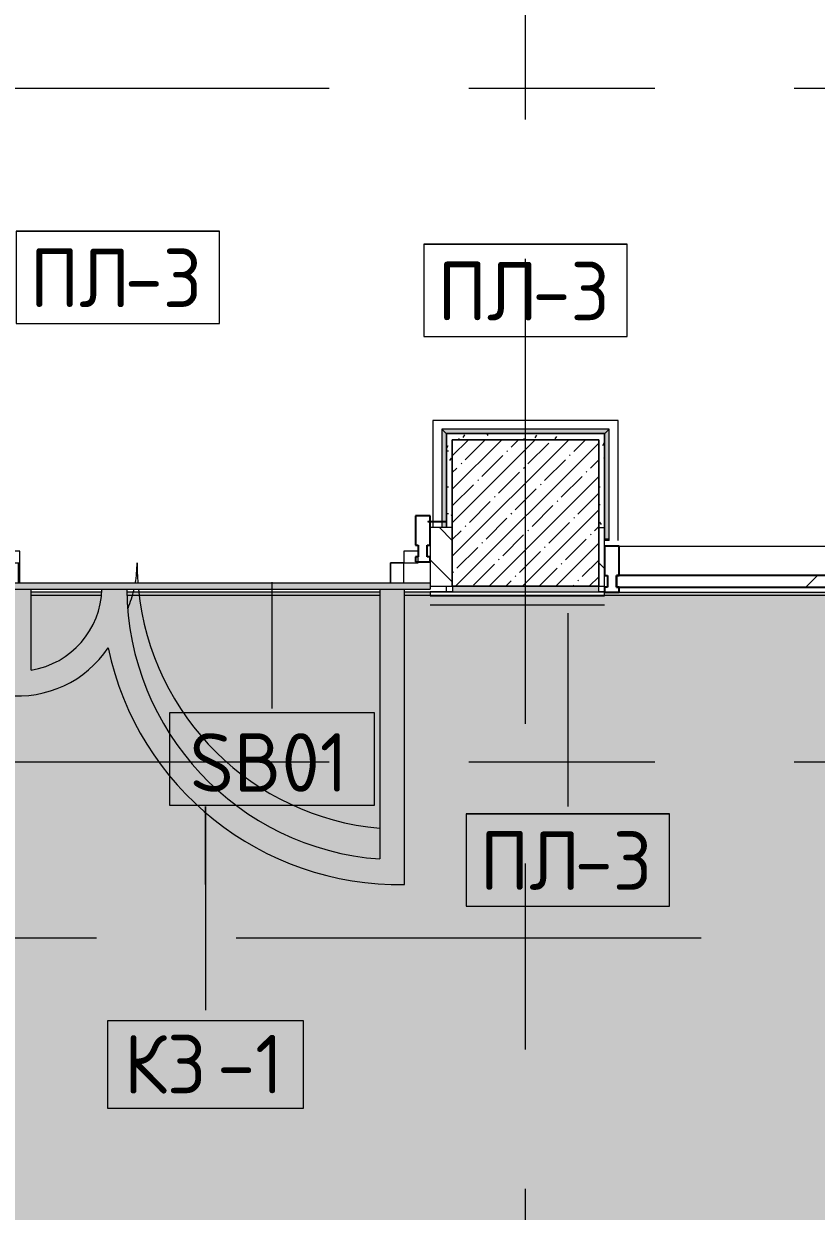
# Model space of a CAD drawing. Header units: millimetres. Extents: x 35316 to 242799, y -8553 to 29000.
# Drawn here: x 68847 to 71552, y 9566 to 13620 of the extents above; entities that cross this region are included whole.
import ezdxf

# ---------------------------------------------------------------- set-up
doc = ezdxf.new("R2010")
doc.units = ezdxf.units.MM
doc.linetypes.add('Осевая', pattern=[3175, 635, -476.25, 1587.5, -476.25])
for name, color, linetype, lineweight in [('A-DETL-GENF', 7, 'Continuous', 9), ('A-DOOR', 7, 'Continuous', 9), ('A-DOOR-2', 7, 'Continuous', 13), ('A-FLOR-HRAL-IDEN', 7, 'Continuous', 9), ('A-FLOR-IDEN', 7, 'Continuous', 9), ('A-FLOR-PATT', 7, 'Continuous', 9), ('A-GENM-IDEN', 7, 'Continuous', 9), ('A-GLAZ-CURT', 7, 'Continuous', 9), ('A-GLAZ-CURT-1', 7, 'Continuous', 25), ('A-GLAZ-CWMG', 7, 'Continuous', 9), ('A-GLAZ-CWMG-1', 7, 'Continuous', 25), ('A-WALL', 7, 'Continuous', 9), ('I-WALL', 7, 'Continuous', 9), ('S-COLS', 7, 'Continuous', 9), ('Ограждение', 7, 'Continuous', 9), ('Оси-2', 7, 'Осевая', 9), ('Поручни', 7, 'Continuous', 9)]:
    doc.layers.add(name, color=color, linetype=linetype, lineweight=lineweight)
for name, color, linetype, lineweight, true_color in [('A-FLOR-1', 7, 'Continuous', 9, 0x787878), ('A-GENM-1', 7, 'Continuous', 9, 0x004000), ('A-WALL-1', 9, 'Continuous', 9, 0x808080), ('A-WALL-FNSH-1', 9, 'Continuous', 9, 0x808080), ('I-WALL-2', 9, 'Continuous', 9, 0x808080), ('S-COLS-1', 9, 'Continuous', 9, 0x808080)]:
    doc.layers.add(name, color=color, linetype=linetype, lineweight=lineweight, true_color=true_color)
doc.styles.add('GOST Common_1', font='GOST_Common.ttf', dxfattribs={"height": 200})
pattern_1 = [(0, (0, 0), (121.92, 30.48), [10.058, -81.382, 10.058, -81.382, -487.68]), (0, (0, 0), (121.92, 30.48), [-182.88, 10.058, -172.822, 10.058, -81.382, -213.36]), (0, (0, 0), (121.92, 30.48), [-457.2, 10.058, -50.902, 10.058, -142.342]), (120, (45.72, 15.24), (-87.356454, 90.345817), [10.058, -81.382, 10.058, -81.382, -487.68]), (120, (45.72, 15.24), (-87.356454, 90.345817), [-182.88, 10.058, -172.822, 10.058, -81.382, -213.36]), (120, (45.72, 15.24), (-87.356454, 90.345817), [-457.2, 10.058, -50.902, 10.058, -142.342]), (240, (60.96, 76.2), (-34.563546, -120.825817), [10.058, -81.382, 10.058, -81.382, -487.68]), (240, (60.96, 76.2), (-34.563546, -120.825817), [-182.88, 10.058, -172.822, 10.058, -81.382, -213.36]), (240, (60.96, 76.2), (-34.563546, -120.825817), [-457.2, 10.058, -50.902, 10.058, -142.342])]

# ---------------------------------------------------------------- blocks, each defined once
blk = doc.blocks.new('Плинтус - Плинтус темный _ст_школа_-32859002-План раскладки напольных покрытий 3 этажа в осях 12-23')
at = {"layer": 'A-GENM-1'}
blk.add_hatch(color=256, dxfattribs=at).paths.add_polyline_path([(0, -15), (5, -15), (5, 0), (0, 0)])
for p, q in [((0, 0), (5, 0)), ((0, -15), (0, 0)), ((0, -15), (5, -15)), ((0, -45), (410, -45))]:
    blk.add_line(p, q, dxfattribs=at)
blk = doc.blocks.new('Плинтус - Плинтус темный _ст_школа_-32864503-План раскладки напольных покрытий 3 этажа в осях 12-23')
at = {"layer": 'A-GENM-1'}
blk.add_hatch(color=256, dxfattribs=at).paths.add_polyline_path([(0, 0), (-15, -15), (557, -15), (542, 0), (61.3, 0)])
for p, q in [((-15, -15), (557, -15)), ((0, 0), (542, 0)), ((-45, -45), (587, -45))]:
    blk.add_line(p, q, dxfattribs=at)
blk = doc.blocks.new('Плинтус - Плинтус темный _ст_школа_-32859003-План раскладки напольных покрытий 3 этажа в осях 12-23')
at = {"layer": 'A-GENM-1'}
blk.add_line((-45, -45), (321, -45), dxfattribs=at)
blk = doc.blocks.new('Плинтус - Плинтус темный _ст_школа_-32862198-План раскладки напольных покрытий 3 этажа в осях 12-23')
at = {"layer": 'A-GENM-1'}
blk.add_hatch(color=256, dxfattribs=at).paths.add_polyline_path([(0, 0), (0, -15), (375, -15), (360, 0)])
for p, q in [((0, 0), (360, 0)), ((0, -15), (0, 0)), ((0, -15), (375, -15)), ((375, -15), (360, 0)), ((0, -45), (405, -45))]:
    blk.add_line(p, q, dxfattribs=at)
blk = doc.blocks.new('Плинтус - Плинтус темный _ст_школа_-32864425-План раскладки напольных покрытий 3 этажа в осях 12-23')
at = {"layer": 'A-GENM-1'}
blk.add_hatch(color=256, dxfattribs=at).paths.add_polyline_path([(321, 0), (0, 0), (-15, -15), (321, -15)])
for p, q in [((0, 0), (-15, -15)), ((-15, -15), (321, -15)), ((0, 0), (321, 0)), ((-45, -45), (321, -45))]:
    blk.add_line(p, q, dxfattribs=at)
blk = doc.blocks.new('Дверь_Витражная_остекление_ - ВВ-6 остекление-32274838-План раскладки напольных покрытий 3 этажа в осях 12-23')
at = {"layer": 'A-DETL-GENF'}
for p, q in [((705, 420), (701, 420)), ((705, 420), (701, 420)), ((705, 420), (705, 110)), ((705, 110), (705, 420)), ((705, 340), (701, 340)), ((-655, 90), (-655, 20)), ((-655, 90), (-655, 20)), ((-610, 90), (-610, 20)), ((-610, 20), (-610, 90)), ((660, 90), (660, 20)), ((660, 90), (660, 20)), ((705, 90), (705, 20)), ((705, 20), (705, 90)), ((-610, 20), (-655, 20)), ((-655, 20), (-610, 20))]:
    blk.add_line(p, q, dxfattribs=at)
at = {"layer": 'A-DOOR'}
for p, q in [((-655, 90), (-655, 20)), ((655, 90), (655, 20))]:
    blk.add_line(p, q, dxfattribs=at)
for centre, radius, start, end in [((-655, 20), 910, 5.6847, 84.8411), ((655, 20), 400, 157.271, 166.9592), ((-655, 20), 910, 360, 4.4212), ((655, 20), 400, 169.9113, 180)]:
    blk.add_arc(centre, radius, start, end, dxfattribs=at)
at = {"layer": 'A-DOOR-2'}
for p, q in [((-655, 20), (-705, 20)), ((-705, 20), (-705, -20)), ((-655, -20), (-655, 20)), ((705, 20), (655, 20)), ((655, 20), (655, -20)), ((705, -20), (705, 20)), ((-705, -20), (-655, -20)), ((655, -20), (705, -20))]:
    blk.add_line(p, q, dxfattribs=at)
blk = doc.blocks.new('Прямоугольный импост - Импост структурный с накладкой - 160мм Темный-33326242-План раскладки напольных покрытий 3 этажа в осях 12-23')
at = {"layer": 'A-GLAZ-CWMG-1'}
for p, q in [((0, 140), (-50, 140)), ((-50, 140), (-50, 40)), ((0, 40), (0, 140)), ((-50, 40), (-40, 40)), ((-40, 0), (-50, 0)), ((-50, 0), (-50, -17)), ((-40, 40), (-40, 0)), ((-10, 0), (-10, 40)), ((-10, 40), (0, 40)), ((0, 0), (-10, 0)), ((0, -17), (0, 0)), ((-50, -17), (0, -17))]:
    blk.add_line(p, q, dxfattribs=at)
blk = doc.blocks.new('Прямоугольный импост - Импост структурный с накладкой - 160мм Темный-33326237-План раскладки напольных покрытий 3 этажа в осях 12-23')
at = {"layer": 'A-GLAZ-CWMG-1'}
for p, q in [((-50, 40), (-50, 140)), ((-50, 140), (0, 140)), ((0, 140), (0, 40)), ((-40, 40), (-50, 40)), ((-50, -17), (-50, 0)), ((-50, 0), (-40, 0)), ((-40, 0), (-40, 40)), ((-10, 40), (-10, 0)), ((0, 40), (-10, 40)), ((-10, 0), (0, 0)), ((0, 0), (0, -17)), ((0, -17), (-50, -17))]:
    blk.add_line(p, q, dxfattribs=at)
blk = doc.blocks.new('Системная панель - Стекло - 40мм-32468815-План раскладки напольных покрытий 3 этажа в осях 12-23')
at = {"layer": 'A-GLAZ-CURT'}
h = blk.add_hatch(dxfattribs=at)
h.set_pattern_fill('FP_82', color=256, style=0, pattern_type=2)
h.set_pattern_definition([(225, (71537, 11597), (282.8427, -282.8427), [200, -600]), (225, (71737, 11697), (282.8427, -282.8427), [600, -200]), (225, (71337, 11797), (282.8427, -282.8427), [200, -600])])
h.paths.add_polyline_path([(-567, 0), (-567, -40), (567, -40), (567, 0), (-70.9, 0)])
at = {"layer": 'A-GLAZ-CURT-1'}
for p, q in [((567, 0), (-567, 0)), ((-567, 0), (-567, -40)), ((567, -40), (567, 0)), ((-567, -40), (567, -40))]:
    blk.add_line(p, q, dxfattribs=at)
blk = doc.blocks.new('Прямоугольный импост - Импост структурный с накладкой - 160мм Темный-32468813-План раскладки напольных покрытий 3 этажа в осях 12-23')
at = {"layer": 'A-GLAZ-CWMG'}
for p, q in [((70880, 11837), (71994, 11837)), ((70880, 11680), (71994, 11680))]:
    blk.add_line(p, q, dxfattribs=at)
blk = doc.blocks.new('Ограждение - Ограждение-32882185-План раскладки напольных покрытий 3 этажа в осях 12-23')
at = {"layer": 'Ограждение'}
blk.add_hatch(color=256, dxfattribs=at).paths.add_polyline_path([(70234, 11690), (70234, 11710), (68754, 11710), (68754, 11700), (68746.6, 11700), (68746.6, 11690), (69293.2, 11690)])
at = {"layer": 'Поручни'}
for p, q in [((68746.6, 11690), (68746.6, 11700)), ((68746.6, 11690), (70234, 11690)), ((70234, 11710), (68754, 11710)), ((70234, 11700), (70234, 11690))]:
    blk.add_line(p, q, dxfattribs=at)
blk = doc.blocks.new('Плинтус - Плинтус темный _ст_школа_-33365442-План раскладки напольных покрытий 3 этажа в осях 12-23')
at = {"layer": 'A-GENM-1'}
h = blk.add_hatch(color=256, dxfattribs=at)
h.paths.add_polyline_path([(595, -15), (595, -12.9), (0, -12.9), (0, -15), (575.5, -15)])
h.paths.add_polyline_path([(595, -1.9), (595, 0), (575.5, 0), (575.5, -1.9)])
h.paths.add_polyline_path([(0, -1.9), (75.8, -1.9), (75.8, 0), (0, 0)])
for p, q in [((0, 0), (75.8, 0)), ((0, -1.9), (0, 0)), ((0, -15), (0, -12.9)), ((0, -15), (595, -15)), ((575.5, 0), (595, 0)), ((595, 0), (595, -1.9)), ((595, -12.9), (595, -15)), ((0, -45), (595, -45))]:
    blk.add_line(p, q, dxfattribs=at)
blk = doc.blocks.new('Mark Reiling - Mark Reiling-26174330-План раскладки напольных покрытий 3 этажа в осях 12-23')
at = {"layer": 'A-GENM-IDEN'}
for p, q in [((-3.47, 1.49), (-3.47, -1.663)), ((-3.47, 1.49), (3.47, 1.49)), ((3.47, 1.49), (-3.47, 1.49)), ((-3.47, 1.49), (-3.47, -1.663)), ((3.47, -1.663), (3.47, 1.49)), ((3.47, -1.663), (3.47, 1.49)), ((-3.47, -1.663), (3.47, -1.663)), ((-3.47, -1.663), (3.47, -1.663))]:
    blk.add_line(p, q, dxfattribs=at)
blk = doc.blocks.new('М_перекрытий_ЭП - Типоразмер-25383776-План раскладки напольных покрытий 3 этажа в осях 12-23')
at = {"layer": 'A-FLOR-IDEN'}
for p, q in [((3.352, 1.578), (-3.336, 1.578)), ((-3.336, 1.578), (-3.336, -1.406)), ((3.352, -1.406), (3.352, 1.578)), ((-3.336, -1.406), (3.352, -1.406))]:
    blk.add_line(p, q, dxfattribs=at)
blk = doc.blocks.new('М_ограждение1 - Типоразмер-32868623-План раскладки напольных покрытий 3 этажа в осях 12-23')
at = {"layer": 'A-FLOR-HRAL-IDEN'}
for p, q in [((3.352, 1.797), (-3.648, 1.797)), ((-3.648, 1.797), (-3.648, -1.359)), ((3.352, -1.359), (3.352, 1.797)), ((-3.648, -1.359), (3.352, -1.359))]:
    blk.add_line(p, q, dxfattribs=at)

msp = doc.modelspace()

# ---------------------------------------------------------------- hatches: boundary and pattern name
at = {"layer": 'A-FLOR-PATT'}
h = msp.add_hatch(color=256, dxfattribs=at)
h.paths.add_polyline_path([(72423.5, 7690), (73258.4, 7690), (73258.5, 7691.9), (73348.5, 7691.9), (73348.7, 7690), (73584.7, 7690), (73584.7, 7691.9), (73655, 7691.9), (73655, 7730), (73645, 7730), (73645, 7760), (73690, 7760), (73690, 7908), (73705, 7908), (73705, 7935), (74064, 7935), (74064, 8315.5), (75444, 8315.5), (75444, 9179), (75459, 9179), (75459, 9226.6), (75125.1, 9226.6), (75128.8, 9286.3), (75142.1, 9344.6), (75164.6, 9399.9), (75199, 9454.7), (75234.8, 9496.2), (75280.6, 9534.7), (75171.4, 9563.7), (75065.9, 9604.3), (74965.5, 9656.1), (74871.3, 9718.4), (74777.5, 9797.6), (74702.4, 9875.8), (74636.2, 9960.8), (74576.8, 10056.9), (74528.1, 10158.9), (74490.7, 10265.5), (74465, 10375.6), (74451.3, 10487.7), (74449.9, 10600.7), (75460, 10600.7), (75460, 10619), (75445, 10619), (75445, 10864), (73494.5, 10865), (73508.5, 10880), (73520, 10880), (73520, 10882.6), (73509, 10882.6), (73508.5, 11667), (73427, 11667), (73427, 10681.9), (73319.2, 10685.8), (73212.3, 10701.1), (73107.7, 10727.6), (72998.9, 10768.9), (72909.9, 10813.1), (72818.8, 10871.1), (72734.5, 10938.5), (72657.8, 11014.4), (72586, 11103.5), (72529.9, 11189.9), (72481.6, 11284.6), (72443, 11385.4), (72415.4, 11489.7), (72371, 11435.9), (72322.2, 11394.1), (72260.2, 11358.9), (72201.2, 11337.6), (72135, 11326.5), (72068, 11327.5), (72068, 11667), (72035, 11667), (72034, 11680), (70830, 11680), (70829.3, 11666.9), (70234.3, 11666.9), (70234, 11680), (70147, 11680), (70147, 10681.9), (70039.2, 10685.8), (69932.3, 10701.1), (69827.7, 10727.6), (69718.9, 10768.9), (69629.9, 10813.1), (69538.8, 10871.1), (69454.5, 10938.5), (69377.8, 11014.4), (69306, 11103.5), (69249.9, 11189.9), (69201.6, 11284.6), (69163, 11385.4), (69135.4, 11489.7), (69091, 11435.9), (69042.2, 11394.1), (68980.2, 11358.9), (68921.2, 11337.6), (68855, 11326.5), (68788, 11327.5), (68788, 11680), (68754, 11680), (68754, 11664), (66795, 11664), (66795, 10865), (66795, 10864.5), (61924, 10864.5), (61924, 11333.5), (61396, 11333.5), (61396, 10864.5), (58477.8, 10864.5), (58477.8, 10300), (58437.8, 10300), (58437.8, 10864.5), (57597.8, 10864.5), (57597.8, 10300), (57557.8, 10300), (57557.8, 10864.5), (56717.8, 10864.5), (56717.8, 10300), (56677.8, 10300), (56677.8, 10864.5), (55837.8, 10864.5), (55837.8, 10300), (55797.8, 10300), (55797.8, 10864.5), (42416, 10864.5), (42416, 10194), (38776, 10194), (38776, 10130), (38761, 10130), (38760, 10130), (38676, 10129.9), (38676, 10080), (38602.7, 10080), (38602.7, 8050), (38676, 8050), (38676, 8000), (38740, 8000), (38740, 7980), (38760, 7980), (38761, 7976), (38776, 7991), (38776, 7936), (39630, 7936), (39630, 7921), (39700, 7920), (39700, 7900), (39734, 7900), (39734, 8894.4), (39846.2, 8891.9), (39957.4, 8876.7), (40066.2, 8849.1), (40176.6, 8806.8), (40271.1, 8758.2), (40364.5, 8696.1), (40450.4, 8623.8), (40527.6, 8542.3), (40595.1, 8452.6), (40652.1, 8355.9), (40697.8, 8253.4), (40731.7, 8146.4), (40775.6, 8217.5), (40818.1, 8270.3), (40873.4, 8322), (40935.4, 8365.6), (41003.2, 8400.3), (41074.3, 8425), (41148.6, 8439.7), (41224.2, 8443.9), (41224.2, 7920), (48359.9, 7920), (48360, 7920), (48430, 7920), (48430, 7900), (48464, 7900), (48464, 8894.4), (48576.2, 8891.9), (48687.4, 8876.7), (48796.2, 8849.1), (48906.6, 8806.8), (49001.1, 8758.2), (49094.5, 8696.1), (49180.4, 8623.8), (49257.6, 8542.3), (49325.1, 8452.6), (49382.1, 8355.9), (49427.8, 8253.4), (49461.7, 8146.4), (49501.3, 8212.2), (49548.1, 8270.3), (49603.4, 8322), (49665.4, 8365.6), (49733.2, 8400.3), (49804.3, 8425), (49878.6, 8439.7), (49954.2, 8443.9), (49954.2, 7920), (58040, 7920), (58040, 7900), (58074, 7900), (58074, 8894.4), (58186.2, 8891.9), (58297.4, 8876.7), (58406.2, 8849.1), (58516.6, 8806.8), (58611.1, 8758.2), (58704.5, 8696.1), (58790.4, 8623.8), (58867.6, 8542.3), (58935.1, 8452.6), (58992.1, 8355.9), (59037.8, 8253.4), (59071.7, 8146.4), (59111.3, 8212.2), (59158.1, 8270.3), (59213.4, 8322), (59275.4, 8365.6), (59343.2, 8400.3), (59414.3, 8425), (59488.6, 8439.7), (59564.2, 8443.9), (59564.2, 7920.7), (65910, 7920), (65910, 7910), (65920, 7910), (65925, 7996.7), (65942.3, 8097), (65970.8, 8194.7), (66010.3, 8288.5), (66060.2, 8377.3), (66119.8, 8459.8), (66188.4, 8535), (66265.1, 8601.9), (66349, 8659.6), (66438.8, 8707.5), (66533.5, 8744.9), (66631.8, 8771.3), (66732.5, 8786.3), (66834.2, 8789.8), (66834.2, 7910), (66860, 7910), (66860, 7920), (68260, 7920), (68260, 7910), (68265.5, 7910), (68270.9, 8010.8), (68288.5, 8120.4), (68317.7, 8227.5), (68358, 8330.9), (68409.1, 8429.5), (68470.3, 8522), (68541, 8607.6), (68620.4, 8685.2), (68707.6, 8753.9), (68801.5, 8813), (68901.2, 8861.7), (69005.5, 8899.7), (69113.3, 8926.3), (69223.2, 8941.4), (69334.2, 8944.7), (69334.2, 7910), (69360, 7910), (69360.5, 7935), (70710, 7935), (70710, 7908), (70719.9, 7908), (70725, 7996.7), (70742.3, 8097), (70770.8, 8194.7), (70810.3, 8288.5), (70860.2, 8377.3), (70919.8, 8459.8), (70988.4, 8535), (71065.1, 8601.9), (71149, 8659.6), (71238.8, 8707.5), (71333.5, 8744.9), (71431.8, 8771.3), (71532.5, 8786.3), (71634.2, 8789.8), (71635, 7908), (71660, 7908), (71660, 7920), (72305, 7920), (72305, 7908), (72316.9, 7908.2), (72316.9, 8371.9), (73686.9, 8371.9), (73686.9, 7771.9), (73636.9, 7771.9), (73636.9, 8321.9), (72366.9, 8321.9), (72366.9, 7771.9), (72320, 7771.9), (72320, 7760), (72365, 7760), (72365, 7730), (72355, 7730), (72355, 7691.9), (72423.5, 7691.9)])
h.paths.add_polyline_path([(59108.5, 7900), (59335, 7900), (59335, 7920.7), (59474.2, 7920.7), (59474.2, 8346.4), (59406.9, 8328.6), (59342.7, 8300.4), (59284.5, 8263.4), (59232.2, 8217.5), (59187.5, 8164.2), (59151.4, 8104.7), (59124.9, 8040.4), (59108.5, 7972.8), (59102.7, 7903.5), (59012.7, 7903.5), (59006.6, 8008.3), (58988.4, 8111.6), (58957.9, 8213.2), (58916.9, 8308.6), (58864.6, 8399.6), (58802, 8483.9), (58730.2, 8560.4), (58649.9, 8628), (58562.4, 8686), (58468.7, 8733.3), (58370.2, 8769.6), (58268.2, 8794.2), (58164, 8806.8), (58164, 7900), (59012.7, 7900)])
h.paths.add_polyline_path([(49402.7, 7900), (49725, 7900), (49725, 7920), (49864.2, 7920), (49864.2, 8346.4), (49796.9, 8328.6), (49732.7, 8300.4), (49674.5, 8263.4), (49622.2, 8217.5), (49577.5, 8164.2), (49541.4, 8104.7), (49514.9, 8040.4), (49498.5, 7972.8), (49492.7, 7903.5), (49402.7, 7903.5), (49396.6, 8008.3), (49378.4, 8111.6), (49348.4, 8212.2), (49306.9, 8308.6), (49254.6, 8399.6), (49192, 8483.9), (49120.2, 8560.4), (49039.9, 8628), (48952.4, 8686), (48858.7, 8733.3), (48760.2, 8769.6), (48658.2, 8794.2), (48554, 8806.8), (48554, 7900), (49396.6, 7900)])
h.paths.add_polyline_path([(40995, 7900), (40995, 7920), (41134.2, 7920), (41134.2, 8346.4), (41066.9, 8328.6), (41002.7, 8300.4), (40944.5, 8263.4), (40887.7, 8212.2), (40847.5, 8164.2), (40811.4, 8104.7), (40784.9, 8040.4), (40768.5, 7972.8), (40762.7, 7903.5), (40672.7, 7903.5), (40666.6, 8008.3), (40648.4, 8111.6), (40618.4, 8212.2), (40576.9, 8308.6), (40524.6, 8399.6), (40462, 8483.9), (40390.2, 8560.4), (40309.9, 8628), (40222.4, 8686), (40128.7, 8733.3), (40030.2, 8769.6), (39928.2, 8794.2), (39824, 8806.8), (39824, 7900), (40784.9, 7900)])
h.paths.add_polyline_path([(70905.6, 7910), (71544.2, 7910), (71544.2, 8697), (71445.8, 8682.3), (71350, 8655.5), (71258.2, 8617.1), (71171.9, 8567.7), (71092.3, 8508), (71020.7, 8439), (70958.2, 8361.6), (70905.1, 8275.9), (70863.9, 8186.9), (70833.7, 8092.1), (70815.3, 7994.3), (70810.3, 7910), (70863.9, 7910)])
h.paths.add_polyline_path([(68355.6, 7910), (69244.2, 7910), (69244.2, 8852.7), (69134.8, 8838.8), (69027.8, 8812.3), (68924.5, 8773.7), (68826.3, 8723.5), (68734.6, 8662.2), (68650.6, 8590.8), (68575.4, 8510.2), (68509.9, 8421.5), (68455.2, 8325.8), (68409.1, 8215.2), (68380.4, 8118.7), (68361.4, 8010.1), (68356.2, 7920)])
h.paths.add_polyline_path([(66340.3, 7910), (66744.2, 7910), (66744.2, 8697), (66645.8, 8682.3), (66550, 8655.5), (66458.2, 8617.1), (66371.9, 8567.7), (66292.3, 8508), (66220.7, 8439), (66158.2, 8361.6), (66105.6, 8277.2), (66063.9, 8186.9), (66033.7, 8092.1), (66015.3, 7994.3), (66010.1, 7910), (66015.3, 7910)])
h.paths.add_polyline_path([(74080, 7920), (74080, 8300), (74079, 8298.9), (74079, 7920)])
h.paths.add_polyline_path([(72203.2, 7921), (71660, 7921), (71660, 7936), (72305, 7936), (72305, 7921), (72207.1, 7921)])
h.paths.add_polyline_path([(67480, 7921), (66860, 7921), (66860, 7936), (68260.5, 7936), (68260, 7921), (67560, 7921)])
h.paths.add_polyline_path([(65410, 7921), (60470, 7921), (60470, 7936), (65910, 7936), (65910, 7921), (65522.6, 7921)])
h.paths.add_polyline_path([(52295.5, 7921), (50860, 7921), (50860, 7936), (57970, 7936), (57970, 7921), (52410, 7921)])
h.paths.add_polyline_path([(43343.2, 7921), (42130, 7921), (42130, 7936), (48360, 7936), (48359.9, 7921), (43410, 7921)])
h.paths.add_polyline_path([(39310, 8351.7), (38760, 8351.7), (38760, 8401.7), (39310, 8401.7), (39310, 9749.8), (38760, 9749.8), (38760, 9799.8), (39360, 9799.8), (39360, 8351.7)])
h.paths.add_polyline_path([(75381.3, 9316.6), (75460, 9316.6), (75460, 9509.1), (75437.9, 9506.9), (75381.3, 9488.9), (75329.9, 9459.2), (75285.8, 9419.4), (75251.2, 9371.1), (75227.6, 9316.6), (75329.9, 9316.6)])
h.paths.add_polyline_path([(75460, 9604.5), (75460, 10510.7), (74540.2, 10510.7), (74550.9, 10407.3), (74572.8, 10305.7), (74605.7, 10207.1), (74649, 10112.6), (74702.4, 10023.4), (74765.2, 9940.5), (74836.6, 9864.9), (74915.8, 9797.6), (75001.8, 9739.2), (75093.7, 9690.6), (75199.1, 9649.8), (75290.5, 9624.6), (75393.2, 9608), (75437.9, 9605.7)])
h.paths.add_polyline_path([(39763.9, 10209), (42401, 10210), (42400, 10210), (39360, 10209)])
h.paths.add_polyline_path([(73342.3, 10768.9), (73342.3, 11667), (72480.4, 11667), (72485.8, 11584.6), (72503.3, 11484.5), (72533.8, 11381.7), (72575.9, 11283), (72630.1, 11188.4), (72697.7, 11098), (72765.6, 11025), (72847.2, 10955.4), (72936.3, 10895.7), (73031.6, 10846.6), (73132, 10808.8), (73236, 10782.7), (73319.2, 10771.9)])
h.paths.add_polyline_path([(70062.3, 10768.9), (70062.3, 11680), (69199.7, 11680), (69205.8, 11584.6), (69223.3, 11484.5), (69253.8, 11381.7), (69295.9, 11283), (69350.1, 11188.4), (69417.7, 11098), (69485.6, 11025), (69567.2, 10955.4), (69656.3, 10895.7), (69751.6, 10846.6), (69852, 10808.8), (69956, 10782.7), (70039.2, 10771.9)])
h.paths.add_polyline_path([(73493.5, 10865), (73493.5, 11665.6), (73508.5, 11665.6), (73507.5, 10879), (73497.5, 10869)])
h.paths.add_polyline_path([(61380, 10879.5), (61381, 10880), (61381.5, 11349), (61381, 11350), (61380, 11349), (61380, 10880), (61376.2, 10879.5)])
h.paths.add_polyline_path([(61396, 11348.5), (61924, 11348.5), (61924, 11350), (61396, 11349)])
h.paths.add_polyline_path([(61939, 11348.5), (61939, 11350), (61937.5, 11350), (61938.9, 11348.6)])
h.paths.add_polyline_path([(72152.7, 11413.8), (72208.5, 11428.7), (72264.2, 11457.6), (72305.7, 11490.1), (72343.1, 11534), (72372.7, 11590.1), (72388.2, 11639.7), (72390.9, 11667), (72152.7, 11667), (72152.7, 11428.7)])
h.paths.add_polyline_path([(68872.7, 11413.8), (68928.5, 11428.7), (68984.2, 11457.6), (69025.7, 11490.1), (69063.1, 11534), (69092.7, 11590.1), (69108.2, 11639.7), (69112.2, 11680), (68872.7, 11680), (68872.7, 11428.7)])
msp.add_hatch(color=256, dxfattribs=at).paths.add_polyline_path([(70147, 10681.9), (70146.1, 11690), (70062.3, 11690), (70062.3, 10768.9), (69956, 10782.7), (69852, 10808.8), (69751.6, 10846.6), (69656.3, 10895.7), (69567.2, 10955.4), (69485.6, 11025), (69412.6, 11103.5), (69349.1, 11189.9), (69293.2, 11289.3), (69253.8, 11381.7), (69223.3, 11484.5), (69204.8, 11590.1), (69199.1, 11690), (69113.2, 11690), (69108.2, 11639.7), (69091, 11584.6), (69063.1, 11534), (69025.7, 11490.1), (68980.2, 11454.5), (68928.5, 11428.7), (68872.7, 11413.8), (68872.7, 11690), (68788, 11690), (68788, 11327.5), (68855, 11326.5), (68921.2, 11337.6), (68984.2, 11360.4), (69042.2, 11394.1), (69093.1, 11437.7), (69135.4, 11489.7), (69163, 11385.4), (69201.6, 11284.6), (69250.6, 11188.4), (69309.6, 11098), (69377.8, 11014.4), (69454.5, 10938.5), (69538.8, 10871.1), (69629.9, 10813.1), (69726.5, 10765.1), (69827.7, 10727.6), (69932.3, 10701.1), (70039.2, 10685.8)])
at = {"layer": 'I-WALL'}
h = msp.add_hatch(dxfattribs=at)
h.set_pattern_fill('FP_22', color=256, style=0, pattern_type=2)
h.set_pattern_definition([(135, (0, 0), (-70.71068, -70.71068), [])])
h.paths.add_polyline_path([(70810, 11700), (70830, 11700), (70830, 11900), (70810, 11900), (70810, 11760.1)])
h.paths.add_polyline_path([(73520, 11700), (73540, 11700), (73540, 11900), (73520, 11900), (73520, 11760.1)])
h.paths.add_polyline_path([(68670, 11700), (68754, 11700), (68754, 11900), (68670, 11900), (68670, 11760.1)])
h.paths.add_polyline_path([(70310, 11700), (70310, 11900), (70234, 11900), (70234, 11700)])
at = {"layer": 'I-WALL-2'}
h = msp.add_hatch(dxfattribs=at)
h.set_pattern_fill('FP_70', color=256, style=0, pattern_type=2)
h.set_pattern_definition(pattern_1)
h.paths.add_polyline_path([(70290, 12200), (70810, 12200), (70810, 12220), (70290, 12220)])
h = msp.add_hatch(dxfattribs=at)
h.set_pattern_fill('FP_70', color=256, style=0, pattern_type=2)
h.set_pattern_definition(pattern_1)
h.paths.add_polyline_path([(70830, 11900), (70830, 12220), (70810, 12220), (70810, 11900)])
h = msp.add_hatch(dxfattribs=at)
h.set_pattern_fill('FP_70', color=256, style=0, pattern_type=2)
h.set_pattern_definition(pattern_1)
h.paths.add_polyline_path([(70310, 11900), (70310, 12200), (70290, 12200), (70290, 11900)])
h = msp.add_hatch(dxfattribs=at)
h.set_pattern_fill('FP_70', color=256, style=0, pattern_type=2)
h.set_pattern_definition(pattern_1)
h.paths.add_polyline_path([(68650, 11680), (68650, 11700), (66760, 11700), (66760, 11680), (68555, 11680)])
h.paths.add_polyline_path([(70809.8, 11680), (70809.8, 11700), (70310.2, 11700), (70310.2, 11680), (70769.7, 11680)])
at = {"layer": 'S-COLS'}
h = msp.add_hatch(dxfattribs=at)
h.set_pattern_fill('FP_17', color=256, style=0, pattern_type=2)
h.set_pattern_definition([(45, (0, 0), (-57.02463, 57.02463), []), (45, (57.025, 0), (-57.02463, 57.02463), [100.806, -20.161, 3.353, -16.808])])
h.paths.add_polyline_path([(70310, 11700), (70810, 11700), (70810, 12200), (70310, 12200), (70310, 11760.1)])

# ---------------------------------------------------------------- linework, layer by layer
at = {"layer": 'A-FLOR-1'}
for p, q in [((68872.7, 11413.8), (68872.7, 11690)), ((69112.2, 11680), (68872.7, 11680)), ((70062.3, 11680), (69199.7, 11680)), ((70062.3, 11690), (70062.3, 10768.9)), ((70147, 10681.9), (70147, 11690)), ((70234, 11680), (70147, 11680)), ((70290, 11681.9), (70290, 11700)), ((70830, 11700), (70830, 11697)), ((68872.7, 11669), (69111.1, 11669)), ((69200.3, 11669), (70062.3, 11669)), ((70147, 11669), (70234, 11669)), ((70830, 11669), (72035, 11669))]:
    msp.add_line(p, q, dxfattribs=at)
for centre, radius, start, end in [((68826.9, 11697.2), 287, 279.1737, 358.5615), ((70129.4, 11697.2), 930.7, 180.4416, 265.8687), ((68826.9, 11697.2), 371.7, 263.9875, 326.0754), ((70129.4, 11697.2), 1015.4, 191.7891, 270.9957)]:
    msp.add_arc(centre, radius, start, end, dxfattribs=at)
at = {"layer": 'A-FLOR-HRAL-IDEN'}
msp.add_line((69694.1, 11714.2), (69694.1, 11282.8), dxfattribs=at)
at = {"layer": 'A-FLOR-IDEN'}
for p, q in [((69467.5, 10947.8), (69467.5, 10253.1)), ((69467.5, 10681.9), (69467.5, 10947.8))]:
    msp.add_line(p, q, dxfattribs=at)
at = {"layer": 'A-GENM-IDEN'}
for p, q in [((70560, 12266), (70560, 12547.8)), ((70704.5, 11607.6), (70704.5, 10947.8))]:
    msp.add_line(p, q, dxfattribs=at)
at = {"layer": 'A-WALL'}
for q in [(70810, 11700), (70830, 11900)]:
    msp.add_line((70810, 11900), q, dxfattribs=at)
at = {"layer": 'A-WALL-1'}
for p, q in [((70830, 12220), (70290, 12220)), ((70290, 12220), (70290, 11900)), ((70830, 11900), (70830, 12220)), ((70310, 12200), (70810, 12200)), ((70310, 11700), (70310, 12200)), ((70810, 12200), (70810, 11900)), ((70310, 11900), (70234, 11900)), ((70234, 11900), (70234, 11700)), ((70830, 11700), (70830, 11900)), ((70234, 11700), (70310, 11700)), ((70809.8, 11700), (70310.2, 11700)), ((70310.2, 11700), (70310.2, 11680)), ((70809.8, 11680), (70809.8, 11700)), ((70810, 11700), (70830, 11700))]:
    msp.add_line(p, q, dxfattribs=at)
at = {"layer": 'A-WALL-FNSH-1'}
for p, q in [((70289, 12221), (70289, 11900)), ((70831, 12221), (70289, 12221)), ((70831, 11900), (70831, 12221)), ((70290, 11921), (70227, 11921)), ((70227, 11921), (70227, 11920)), ((70227, 11920), (70290, 11920)), ((70830, 11900), (70831, 11900)), ((70830, 11680), (70234, 11680)), ((70234, 11680), (70234, 11669)), ((70830, 11669), (70830, 11680)), ((70234, 11669), (70830, 11669))]:
    msp.add_line(p, q, dxfattribs=at)
at = {"layer": 'S-COLS'}
for p, q in [((70310, 11900), (70310, 11700)), ((70810, 11700), (70810, 11900))]:
    msp.add_line(p, q, dxfattribs=at)
at = {"layer": 'S-COLS-1'}
for p, q in [((70810, 12200), (70310, 12200)), ((70310, 12200), (70310, 11900)), ((70810, 11900), (70810, 12200)), ((70310, 11700), (70810, 11700))]:
    msp.add_line(p, q, dxfattribs=at)
at = {"layer": 'Оси-2'}
for p, q in [((70560, 593.7), (70560, 24898.1)), ((38615.9, 13400), (82179.5, 13400)), ((38615.9, 11100), (82179.5, 11100)), ((39885.9, 10500), (82179.5, 10500))]:
    msp.add_line(p, q, dxfattribs=at)

# ---------------------------------------------------------------- block references
at = {"layer": 'A-DOOR', "rotation": 180}
msp.add_blockref('Дверь_Витражная_остекление_ - ВВ-6 остекление-32274838-План раскладки напольных покрытий 3 этажа в осях 12-23', (69489, 11800), dxfattribs=at)
at = {"layer": 'A-FLOR-HRAL-IDEN', "xscale": 99.99999999999993, "yscale": 99.99999999999993, "zscale": 99.99999999999993}
msp.add_blockref('М_ограждение1 - Типоразмер-32868623-План раскладки напольных покрытий 3 этажа в осях 12-23', (69709, 11088.6), dxfattribs=at)
at = {"layer": 'A-FLOR-IDEN', "xscale": 99.99999999999993, "yscale": 99.99999999999993, "zscale": 99.99999999999993}
msp.add_blockref('М_перекрытий_ЭП - Типоразмер-25383776-План раскладки напольных покрытий 3 этажа в осях 12-23', (69466.7, 10058.9), dxfattribs=at)
at = {"layer": 'A-GENM-1'}
for name, p, rotation in [('Плинтус - Плинтус темный _ст_школа_-32864503-План раскладки напольных покрытий 3 этажа в осях 12-23', (70831, 12221), 180), ('Плинтус - Плинтус темный _ст_школа_-32859003-План раскладки напольных покрытий 3 этажа в осях 12-23', (70289, 12221), 270), ('Плинтус - Плинтус темный _ст_школа_-32864425-План раскладки напольных покрытий 3 этажа в осях 12-23', (70289, 12221), 270), ('Плинтус - Плинтус темный _ст_школа_-32859002-План раскладки напольных покрытий 3 этажа в осях 12-23', (70831, 11856), 90), ('Плинтус - Плинтус темный _ст_школа_-32862198-План раскладки напольных покрытий 3 этажа в осях 12-23', (70831, 11861), 90)]:
    msp.add_blockref(name, p, dxfattribs=dict(at, rotation=rotation))
msp.add_blockref('Плинтус - Плинтус темный _ст_школа_-33365442-План раскладки напольных покрытий 3 этажа в осях 12-23', (70234.3, 11681.9), dxfattribs=at)
at = {"layer": 'A-GENM-IDEN', "xscale": 99.99999999999993, "yscale": 99.99999999999993, "zscale": 99.99999999999993}
for p in [(69168.3, 12763.5), (70560, 12718.3), (70704.5, 10774.3)]:
    msp.add_blockref('Mark Reiling - Mark Reiling-26174330-План раскладки напольных покрытий 3 этажа в осях 12-23', p, dxfattribs=at)
at = {"layer": 'A-GLAZ-CURT', "rotation": 180}
msp.add_blockref('Системная панель - Стекло - 40мм-32468815-План раскладки напольных покрытий 3 этажа в осях 12-23', (71437, 11697), dxfattribs=at)
at = {"layer": 'A-GLAZ-CWMG'}
for name, p in [('Прямоугольный импост - Импост структурный с накладкой - 160мм Темный-33326242-План раскладки напольных покрытий 3 этажа в осях 12-23', (70234, 11800)), ('Прямоугольный импост - Импост структурный с накладкой - 160мм Темный-32468813-План раскладки напольных покрытий 3 этажа в осях 12-23', (0, 0))]:
    msp.add_blockref(name, p, dxfattribs=at)
at = {"layer": 'A-GLAZ-CWMG', "extrusion": (0, 0, -1)}
msp.add_blockref('Прямоугольный импост - Импост структурный с накладкой - 160мм Темный-33326237-План раскладки напольных покрытий 3 этажа в осях 12-23', (-70830, 11697), dxfattribs=at)
at = {"layer": 'Поручни'}
msp.add_blockref('Ограждение - Ограждение-32882185-План раскладки напольных покрытий 3 этажа в осях 12-23', (0, 0), dxfattribs=at)

# ---------------------------------------------------------------- texts
at = {"layer": 'A-FLOR-HRAL-IDEN', "insert": (69413.7, 11198.4), "char_height": 200, "width": 697.468, "attachment_point": 1, "style": 'GOST Common_1'}
msp.add_mtext('SB01', dxfattribs=at)
at = {"layer": 'A-FLOR-IDEN', "char_height": 200, "attachment_point": 1, "style": 'GOST Common_1'}
for s, insert, width in [('КЗ', (69189.6, 10168.6), 384.81), ('-1', (69507.1, 10168.6), 296.624)]:
    msp.add_mtext(s, dxfattribs=dict(at, insert=insert, width=width))
at = {"layer": 'A-GENM-IDEN', "char_height": 200, "attachment_point": 1, "style": 'GOST Common_1'}
for s, insert, width in [('ПЛ', (68867.7, 12852.6), 392.827), ('-3', (69191.8, 12852.6), 344.726), ('ПЛ', (70259.4, 12807.4), 392.827), ('-3', (70583.5, 12807.4), 344.726), ('ПЛ', (70403.9, 10863.4), 392.827), ('-3', (70728, 10863.4), 344.726)]:
    msp.add_mtext(s, dxfattribs=dict(at, insert=insert, width=width))

doc.saveas('drawing.dxf')
